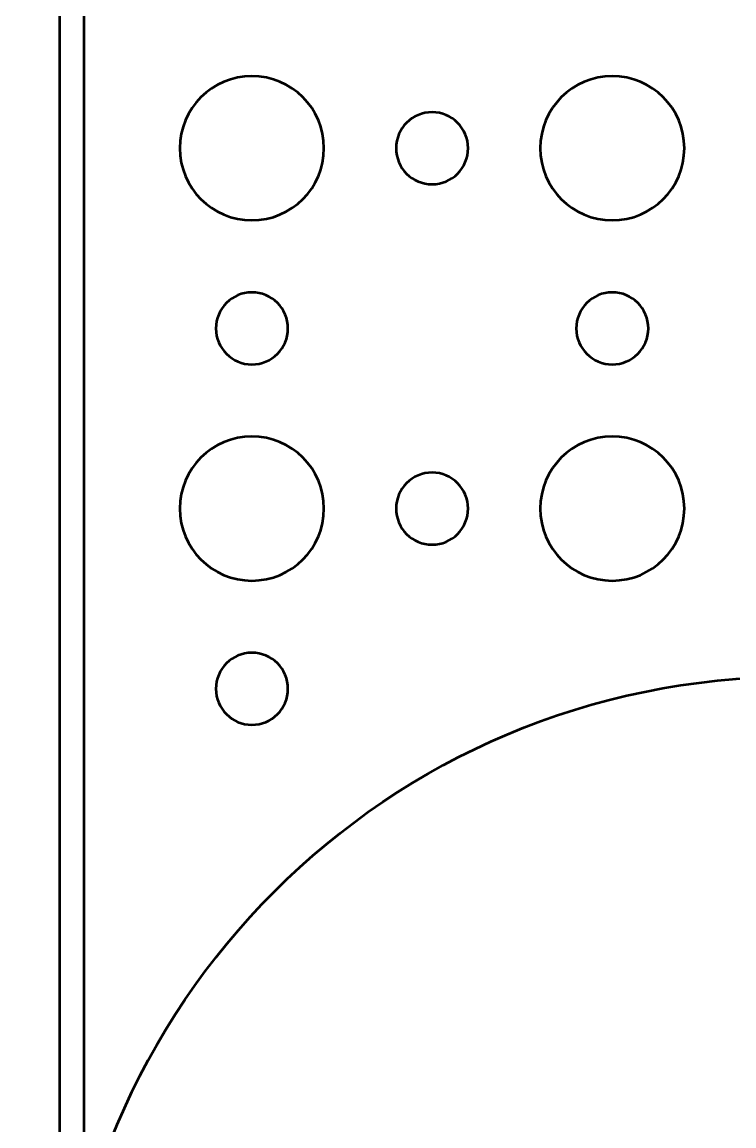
# Model space of a CAD drawing. Header units: centimetres. Extents: x -42.5 to 44.4, y -43.5 to 43.2.
# Drawn here: x -21.207 to -18.244, y -33.319 to -28.725 of the extents above; entities that cross this region are included whole.
import ezdxf

# ---------------------------------------------------------------- set-up
doc = ezdxf.new("R2010")
doc.units = ezdxf.units.CM
doc.header["$MEASUREMENT"] = 0
doc.layers.add('Layer 1', color=7, linetype='Continuous')

msp = doc.modelspace()

# ---------------------------------------------------------------- linework, layer by layer
at = {"layer": 'Layer 1', "lineweight": 53}
msp.add_ellipse((-18, -34.5), major_axis=(0, 3.05), ratio=1, dxfattribs=at)
for points, knots in [([(-41.95, -42.95), (-41.95, -42.95), (-41.95, -14.05), (-41.95, -14.05), (-41.95, -14.05), (-41.95, -13.77386), (-41.72614, -13.55), (-41.45, -13.55), (-41.45, -13.55), (-41.45, -13.55), (-21.55, -13.55), (-21.55, -13.55), (-21.55, -13.55), (-21.27386, -13.55), (-21.05, -13.77386), (-21.05, -14.05), (-21.05, -14.05), (-21.05, -14.05), (-21.05, -42.95), (-21.05, -42.95), (-21.05, -42.95), (-21.05, -43.22614), (-21.27386, -43.45), (-21.55, -43.45), (-21.55, -43.45), (-21.55, -43.45), (-41.45, -43.45), (-41.45, -43.45), (-41.45, -43.45), (-41.72614, -43.45), (-41.95, -43.22614), (-41.95, -42.95)], [0, 0, 0, 0, 0.1111111, 0.1111111, 0.1111111, 0.1111111, 0.2222222, 0.2222222, 0.2222222, 0.2222222, 0.3333333, 0.3333333, 0.3333333, 0.3333333, 0.4444444, 0.4444444, 0.4444444, 0.4444444, 0.5555556, 0.5555556, 0.5555556, 0.5555556, 0.6666667, 0.6666667, 0.6666667, 0.6666667, 0.7777778, 0.7777778, 0.7777778, 0.7777778, 1, 1, 1, 1]), ([(-20.95, -42.95), (-20.95, -42.95), (-20.95, -14.05), (-20.95, -14.05), (-20.95, -14.05), (-20.95, -13.77386), (-20.72614, -13.55), (-20.45, -13.55), (-20.45, -13.55), (-20.45, -13.55), (-0.55, -13.55), (-0.55, -13.55), (-0.55, -13.55), (-0.27386, -13.55), (-0.05, -13.77386), (-0.05, -14.05), (-0.05, -14.05), (-0.05, -14.05), (-0.05, -42.95), (-0.05, -42.95), (-0.05, -42.95), (-0.05, -43.22614), (-0.27386, -43.45), (-0.55, -43.45), (-0.55, -43.45), (-0.55, -43.45), (-20.45, -43.45), (-20.45, -43.45), (-20.45, -43.45), (-20.72614, -43.45), (-20.95, -43.22614), (-20.95, -42.95)], [0, 0, 0, 0, 0.1111111, 0.1111111, 0.1111111, 0.1111111, 0.2222222, 0.2222222, 0.2222222, 0.2222222, 0.3333333, 0.3333333, 0.3333333, 0.3333333, 0.4444444, 0.4444444, 0.4444444, 0.4444444, 0.5555556, 0.5555556, 0.5555556, 0.5555556, 0.6666667, 0.6666667, 0.6666667, 0.6666667, 0.7777778, 0.7777778, 0.7777778, 0.7777778, 1, 1, 1, 1]), ([(-19.95, -29.25), (-19.95, -29.41569), (-20.08431, -29.55), (-20.25, -29.55), (-20.25, -29.55), (-20.41569, -29.55), (-20.55, -29.41569), (-20.55, -29.25), (-20.55, -29.25), (-20.55, -29.08431), (-20.41569, -28.95), (-20.25, -28.95), (-20.25, -28.95), (-20.08431, -28.95), (-19.95, -29.08431), (-19.95, -29.25)], [0, 0, 0, 0, 0.2, 0.2, 0.2, 0.2, 0.4, 0.4, 0.4, 0.4, 0.6, 0.6, 0.6, 0.6, 1, 1, 1, 1]), ([(-18.45, -29.25), (-18.45, -29.41569), (-18.58431, -29.55), (-18.75, -29.55), (-18.75, -29.55), (-18.91569, -29.55), (-19.05, -29.41569), (-19.05, -29.25), (-19.05, -29.25), (-19.05, -29.08431), (-18.91569, -28.95), (-18.75, -28.95), (-18.75, -28.95), (-18.58431, -28.95), (-18.45, -29.08431), (-18.45, -29.25)], [0, 0, 0, 0, 0.2, 0.2, 0.2, 0.2, 0.4, 0.4, 0.4, 0.4, 0.6, 0.6, 0.6, 0.6, 1, 1, 1, 1]), ([(-19.35, -29.25), (-19.35, -29.33284), (-19.41716, -29.4), (-19.5, -29.4), (-19.5, -29.4), (-19.58284, -29.4), (-19.65, -29.33284), (-19.65, -29.25), (-19.65, -29.25), (-19.65, -29.16716), (-19.58284, -29.1), (-19.5, -29.1), (-19.5, -29.1), (-19.41716, -29.1), (-19.35, -29.16716), (-19.35, -29.25)], [0, 0, 0, 0, 0.2, 0.2, 0.2, 0.2, 0.4, 0.4, 0.4, 0.4, 0.6, 0.6, 0.6, 0.6, 1, 1, 1, 1]), ([(-20.1, -30), (-20.1, -30.08284), (-20.16716, -30.15), (-20.25, -30.15), (-20.25, -30.15), (-20.33284, -30.15), (-20.4, -30.08284), (-20.4, -30), (-20.4, -30), (-20.4, -29.91716), (-20.33284, -29.85), (-20.25, -29.85), (-20.25, -29.85), (-20.16716, -29.85), (-20.1, -29.91716), (-20.1, -30)], [0, 0, 0, 0, 0.2, 0.2, 0.2, 0.2, 0.4, 0.4, 0.4, 0.4, 0.6, 0.6, 0.6, 0.6, 1, 1, 1, 1]), ([(-18.6, -30), (-18.6, -30.08284), (-18.66716, -30.15), (-18.75, -30.15), (-18.75, -30.15), (-18.83284, -30.15), (-18.9, -30.08284), (-18.9, -30), (-18.9, -30), (-18.9, -29.91716), (-18.83284, -29.85), (-18.75, -29.85), (-18.75, -29.85), (-18.66716, -29.85), (-18.6, -29.91716), (-18.6, -30)], [0, 0, 0, 0, 0.2, 0.2, 0.2, 0.2, 0.4, 0.4, 0.4, 0.4, 0.6, 0.6, 0.6, 0.6, 1, 1, 1, 1]), ([(-19.95, -30.75), (-19.95, -30.91569), (-20.08431, -31.05), (-20.25, -31.05), (-20.25, -31.05), (-20.41569, -31.05), (-20.55, -30.91569), (-20.55, -30.75), (-20.55, -30.75), (-20.55, -30.58431), (-20.41569, -30.45), (-20.25, -30.45), (-20.25, -30.45), (-20.08431, -30.45), (-19.95, -30.58431), (-19.95, -30.75)], [0, 0, 0, 0, 0.2, 0.2, 0.2, 0.2, 0.4, 0.4, 0.4, 0.4, 0.6, 0.6, 0.6, 0.6, 1, 1, 1, 1]), ([(-18.45, -30.75), (-18.45, -30.91569), (-18.58431, -31.05), (-18.75, -31.05), (-18.75, -31.05), (-18.91569, -31.05), (-19.05, -30.91569), (-19.05, -30.75), (-19.05, -30.75), (-19.05, -30.58431), (-18.91569, -30.45), (-18.75, -30.45), (-18.75, -30.45), (-18.58431, -30.45), (-18.45, -30.58431), (-18.45, -30.75)], [0, 0, 0, 0, 0.2, 0.2, 0.2, 0.2, 0.4, 0.4, 0.4, 0.4, 0.6, 0.6, 0.6, 0.6, 1, 1, 1, 1]), ([(-19.35, -30.75), (-19.35, -30.83284), (-19.41716, -30.9), (-19.5, -30.9), (-19.5, -30.9), (-19.58284, -30.9), (-19.65, -30.83284), (-19.65, -30.75), (-19.65, -30.75), (-19.65, -30.66716), (-19.58284, -30.6), (-19.5, -30.6), (-19.5, -30.6), (-19.41716, -30.6), (-19.35, -30.66716), (-19.35, -30.75)], [0, 0, 0, 0, 0.2, 0.2, 0.2, 0.2, 0.4, 0.4, 0.4, 0.4, 0.6, 0.6, 0.6, 0.6, 1, 1, 1, 1]), ([(-20.1, -31.5), (-20.1, -31.58284), (-20.16716, -31.65), (-20.25, -31.65), (-20.25, -31.65), (-20.33284, -31.65), (-20.4, -31.58284), (-20.4, -31.5), (-20.4, -31.5), (-20.4, -31.41716), (-20.33284, -31.35), (-20.25, -31.35), (-20.25, -31.35), (-20.16716, -31.35), (-20.1, -31.41716), (-20.1, -31.5)], [0, 0, 0, 0, 0.2, 0.2, 0.2, 0.2, 0.4, 0.4, 0.4, 0.4, 0.6, 0.6, 0.6, 0.6, 1, 1, 1, 1])]:
    msp.add_open_spline(points, degree=3, knots=knots, dxfattribs=at)

doc.saveas('drawing.dxf')
